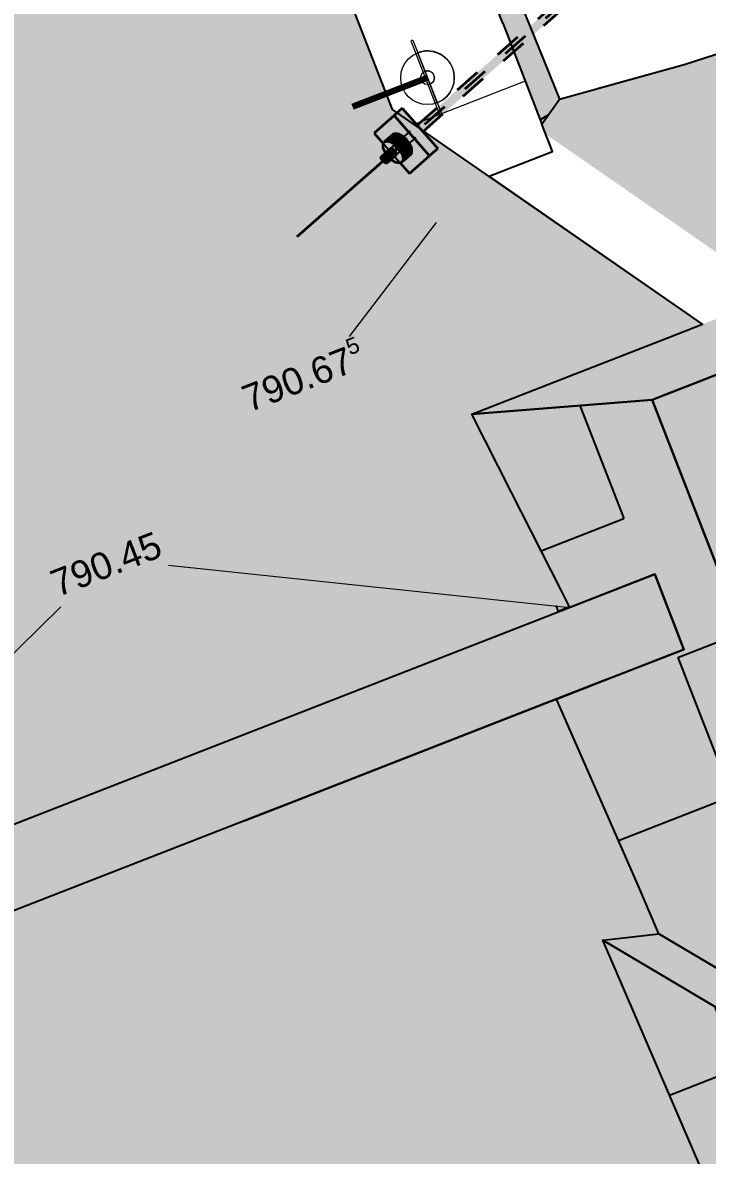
# Model space of a CAD drawing. Header units: metres. Extents: x 2688466 to 2688595, y 1221626 to 1221756.
# Drawn here: x 2688539.07 to 2688541.623, y 1221691.663 to 1221695.882 of the extents above; entities that cross this region are included whole.
import ezdxf

# ---------------------------------------------------------------- set-up
doc = ezdxf.new("R2010")
doc.units = ezdxf.units.M
for name, pattern in [('AUSGEZOGEN', [0]), ('STRICHPUNKT2_S5', [0.24, 0.175, -0.065]), ('VERDECKT2_S2', [0.15, 0.1, -0.05])]:
    doc.linetypes.add(name, pattern=pattern)
doc.layers.add('_3700', color=7, linetype='Continuous')
doc.layers.add('_3705', color=7, linetype='Continuous')
for name, color, linetype, lineweight in [('Beton Ansicht', 7, 'AUSGEZOGEN', 35), ('Schnittbeschriftung', 7, 'AUSGEZOGEN', 50), ('Standard', 7, 'AUSGEZOGEN', 13)]:
    doc.layers.add(name, color=color, linetype=linetype, lineweight=lineweight)
doc.styles.add('ARIAL', font='arial.ttf')

# ---------------------------------------------------------------- blocks, each defined once
blk = doc.blocks.new('Bodenanker CH_38_$F1')
at = {"layer": '_3700', "color": 7, "linetype": 'AUSGEZOGEN', "lineweight": 13, "transparency": 33554687}
for p, q in [((-0.008, 0.15), (-0.008, -0.15)), ((-0.008, 0.15), (-0.008, -0.15)), ((0, 0.15), (-0.008, 0.15)), ((0, 0.15), (0, -0.15)), ((0, -0.1), (0, 0.1)), ((0, 0.1), (0, 0.1)), ((0, 0.1), (0, 0.1)), ((0, 0.0255), (0, 0.0255)), ((0, 0.0255), (0, 0.0255)), ((0, -0.0255), (0, -0.0255)), ((0, -0.0255), (0, -0.0255)), ((0, -0.1), (0, -0.1)), ((0, -0.1), (0, -0.1)), ((0, -0.15), (-0.008, -0.15))]:
    blk.add_line(p, q, dxfattribs=at)
at = {"layer": '_3700', "color": 7, "linetype": 'VERDECKT2_S2', "lineweight": 13, "transparency": 33554687}
for p, q in [((0, 0.0255), (0, 0.0255)), ((0, -0.0255), (0, -0.0255))]:
    blk.add_line(p, q, dxfattribs=at)
at = {"layer": '_3700', "color": 7, "linetype": 'AUSGEZOGEN', "lineweight": 13, "transparency": 33554687}
for radius in [0.1, 0.1, 0.0255]:
    blk.add_circle((0, 0), radius, dxfattribs=at)
blk.add_arc((0, 0), 0.1, 270, 90, dxfattribs=at)
blk.add_arc((0, 0), 0.1, 270, 90, dxfattribs=at)
at = {"layer": '_3700', "color": 7, "linetype": 'VERDECKT2_S2', "lineweight": 13, "transparency": 33554687}
blk.add_arc((0, 0), 0.0255, 270, 90, dxfattribs=at)
at = {"layer": '_3705', "color": 7, "linetype": 'STRICHPUNKT2_S5', "lineweight": 20, "transparency": 33554687}
blk.add_line((-0.008, 0), (0, 0), dxfattribs=at)
at = {"layer": 'Standard', "color": 52, "linetype": 'AUSGEZOGEN', "lineweight": 100, "transparency": 33554687}
blk.add_line((0, 0), (-0.3, 0), dxfattribs=at)

msp = doc.modelspace()

# ---------------------------------------------------------------- hatches: boundary and pattern name
at = {"layer": 'Beton Ansicht', "linetype": 'AUSGEZOGEN', "lineweight": 35, "transparency": 33554687}
for points in [[(2688541.5202, 1221696.3578), (2688541.5171, 1221696.3567), (2688540.5409, 1221695.4997), (2688540.5417, 1221695.4988)], [(2688541.5245, 1221696.3569), (2688541.5202, 1221696.3578), (2688540.5417, 1221695.4988), (2688540.544, 1221695.4962)], [(2688541.5292, 1221696.3542), (2688541.5245, 1221696.3569), (2688540.544, 1221695.4962), (2688540.5474, 1221695.4923)], [(2688541.5337, 1221696.35), (2688541.5292, 1221696.3542), (2688540.5474, 1221695.4923), (2688540.5515, 1221695.4877)], [(2688541.5373, 1221696.345), (2688541.5337, 1221696.35), (2688540.5515, 1221695.4877), (2688540.5555, 1221695.4831)], [(2688541.5394, 1221696.3399), (2688541.5373, 1221696.345), (2688540.5555, 1221695.4831), (2688540.5589, 1221695.4792)], [(2688541.5397, 1221696.3356), (2688541.5394, 1221696.3399), (2688540.5589, 1221695.4792), (2688540.5612, 1221695.4766)], [(2688541.5383, 1221696.3327), (2688541.5397, 1221696.3356), (2688540.5612, 1221695.4766), (2688540.562, 1221695.4757)], [(2688540.4082, 1221695.3832), (2688540.4113, 1221695.3843), (2688540.4438, 1221695.4129), (2688540.4407, 1221695.4118)], [(2688540.4113, 1221695.3843), (2688540.4155, 1221695.3834), (2688540.4481, 1221695.412), (2688540.4438, 1221695.4129)], [(2688540.4155, 1221695.3834), (2688540.4203, 1221695.3807), (2688540.4528, 1221695.4092), (2688540.4481, 1221695.412)], [(2688540.4203, 1221695.3807), (2688540.4248, 1221695.3765), (2688540.4573, 1221695.405), (2688540.4528, 1221695.4092)], [(2688540.4248, 1221695.3765), (2688540.4283, 1221695.3715), (2688540.4609, 1221695.4), (2688540.4573, 1221695.405)], [(2688540.4283, 1221695.3715), (2688540.4305, 1221695.3664), (2688540.463, 1221695.395), (2688540.4609, 1221695.4)], [(2688540.4308, 1221695.3621), (2688540.4293, 1221695.3592), (2688540.4618, 1221695.3877), (2688540.4633, 1221695.3907)], [(2688540.4305, 1221695.3664), (2688540.4308, 1221695.3621), (2688540.4633, 1221695.3907), (2688540.463, 1221695.395)]]:
    msp.add_hatch(color=5, dxfattribs=at).paths.add_polyline_path(points)
at = {"layer": 'Beton Ansicht', "linetype": 'AUSGEZOGEN', "lineweight": 13, "true_color": 0xd2befc, "transparency": 33554687}
for points in [[(2688540.4554, 1221695.5365), (2688540.3803, 1221695.4705), (2688540.415, 1221695.4309), (2688540.4183, 1221695.4373), (2688540.4508, 1221695.4659), (2688540.4605, 1221695.4693), (2688540.4738, 1221695.4666), (2688540.4886, 1221695.4579), (2688540.5026, 1221695.4448), (2688540.5138, 1221695.4292), (2688540.5204, 1221695.4134), (2688540.5215, 1221695.3999), (2688540.5168, 1221695.3907), (2688540.4843, 1221695.3622), (2688540.4775, 1221695.3598), (2688540.5122, 1221695.3202), (2688540.5874, 1221695.3862)], [(2688540.4684, 1221695.5479), (2688540.4554, 1221695.5365), (2688540.5874, 1221695.3862), (2688540.6004, 1221695.3976)], [(2688540.6004, 1221695.3976), (2688540.6174, 1221695.4125), (2688540.4855, 1221695.5628), (2688540.4684, 1221695.5479)]]:
    msp.add_hatch(color=254, dxfattribs=at).paths.add_polyline_path(points)
at = {"layer": 'Beton Ansicht', "linetype": 'AUSGEZOGEN', "lineweight": 13, "transparency": 33554687}
for points in [[(2688540.4466, 1221695.3701), (2688540.4613, 1221695.3615), (2688540.4746, 1221695.3587), (2688540.4843, 1221695.3622), (2688540.489, 1221695.3714), (2688540.4879, 1221695.3848), (2688540.4813, 1221695.4006), (2688540.4701, 1221695.4162), (2688540.456, 1221695.4294), (2688540.4412, 1221695.438), (2688540.428, 1221695.4408), (2688540.4183, 1221695.4373), (2688540.4136, 1221695.4282), (2688540.4147, 1221695.4147), (2688540.4213, 1221695.3989), (2688540.4231, 1221695.3963), (2688540.4407, 1221695.4118), (2688540.4438, 1221695.4129), (2688540.4481, 1221695.412), (2688540.4528, 1221695.4092), (2688540.4573, 1221695.405), (2688540.4609, 1221695.4), (2688540.463, 1221695.395), (2688540.4633, 1221695.3907), (2688540.4618, 1221695.3877), (2688540.4443, 1221695.3723)], [(2688540.4183, 1221695.4373), (2688540.428, 1221695.4408), (2688540.4605, 1221695.4693), (2688540.4508, 1221695.4659)], [(2688540.428, 1221695.4408), (2688540.4412, 1221695.438), (2688540.4738, 1221695.4666), (2688540.4605, 1221695.4693)], [(2688540.4412, 1221695.438), (2688540.456, 1221695.4294), (2688540.4886, 1221695.4579), (2688540.4738, 1221695.4666)], [(2688540.456, 1221695.4294), (2688540.4701, 1221695.4162), (2688540.5026, 1221695.4448), (2688540.4886, 1221695.4579)], [(2688540.4701, 1221695.4162), (2688540.4813, 1221695.4006), (2688540.5138, 1221695.4292), (2688540.5026, 1221695.4448)], [(2688540.4813, 1221695.4006), (2688540.4879, 1221695.3848), (2688540.5204, 1221695.4134), (2688540.5138, 1221695.4292)], [(2688540.489, 1221695.3714), (2688540.4843, 1221695.3622), (2688540.5168, 1221695.3907), (2688540.5215, 1221695.3999)], [(2688540.4879, 1221695.3848), (2688540.489, 1221695.3714), (2688540.5215, 1221695.3999), (2688540.5204, 1221695.4134)], [(2688540.422, 1221695.359), (2688540.4262, 1221695.3581), (2688540.4293, 1221695.3592), (2688540.4308, 1221695.3621), (2688540.4305, 1221695.3664), (2688540.4283, 1221695.3715), (2688540.4248, 1221695.3765), (2688540.4203, 1221695.3807), (2688540.4155, 1221695.3834), (2688540.4113, 1221695.3843), (2688540.4082, 1221695.3832), (2688540.4067, 1221695.3803), (2688540.407, 1221695.376), (2688540.4092, 1221695.3709), (2688540.4127, 1221695.3659), (2688540.4172, 1221695.3617)]]:
    msp.add_hatch(color=5, dxfattribs=at).paths.add_polyline_path(points)
at = {"layer": 'Standard', "linetype": 'AUSGEZOGEN', "lineweight": 25, "transparency": 33554687}
h = msp.add_hatch(dxfattribs=at)
h.set_pattern_fill('MUSTER', scale=0.6225, angle=119.9, style=0, pattern_type=2)
h.set_pattern_definition([(119.9, (2688526.3441, 1221731.6137), (-0.849952, 0.229335), [0.6225, -0.6225]), (209.9, (2688526.3441, 1221731.6137), (-0.229335, -0.849952), [0.6225, -0.6225])])
h.paths.add_polyline_path([(2688539.5783, 1221699.1699), (2688539.5784, 1221699.1699), (2688541.006, 1221695.5042), (2688541.072, 1221695.5963), (2688540.9028, 1221696.0143), (2688540.5438, 1221697.075), (2688540.0866, 1221698.3621), (2688539.6629, 1221699.4101)], flags=0)
at = {"layer": 'Standard', "linetype": 'AUSGEZOGEN', "lineweight": 13, "transparency": 33554559}
h = msp.add_hatch(color=7, dxfattribs=at)
h.set_gradient(color1=(240, 240, 180), color2=(240, 240, 180), one_color=1)
h.paths.add_polyline_path([(2688540.8596, 1221695.8802), (2688540.8599, 1221695.8805), (2688540.9947, 1221695.7871), (2688540.9028, 1221696.0143), (2688540.5438, 1221697.075), (2688540.0866, 1221698.3621), (2688539.663, 1221699.4101), (2688539.5784, 1221699.1699)], flags=0)
h = msp.add_hatch(color=7, dxfattribs=at)
h.set_gradient(color1=(227, 227, 227), color2=(227, 227, 227), one_color=1)
h.paths.add_polyline_path([(2688539.0211, 1221698.9731), (2688533.4222, 1221696.7926), (2688533.815, 1221695.7838), (2688533.9966, 1221695.8545), (2688534.0096, 1221695.8595), (2688534.0717, 1221695.7002), (2688533.877, 1221695.6247), (2688534.7205, 1221693.4585), (2688540.4045, 1221695.6721), (2688539.1124, 1221698.9885), (2688539.0279, 1221698.9556)], flags=0)
h = msp.add_hatch(color=7, dxfattribs=at)
h.set_gradient(color1=(140, 255, 140), color2=(140, 255, 140), one_color=1)
h.paths.add_polyline_path([(2688541.5361, 1221695.7264), (2688541.2125, 1221695.6363), (2688541.072, 1221695.5963), (2688541.006, 1221695.5042), (2688541.0209, 1221695.4658), (2688541.8856, 1221694.8678), (2688541.6047, 1221694.7584), (2688541.4486, 1221694.6976), (2688541.1304, 1221694.5737), (2688540.7443, 1221694.4233), (2688541.4167, 1221694.4772), (2688543.6531, 1221695.3481), (2688543.9823, 1221695.6051), (2688543.6439, 1221696.4739), (2688542.4109, 1221696.0095)], flags=0)
at = {"layer": 'Standard', "linetype": 'AUSGEZOGEN', "lineweight": 25, "transparency": 33554687}
h = msp.add_hatch(dxfattribs=at)
h.set_pattern_fill('MUSTER', scale=0.8775, angle=201.28, style=0, pattern_type=2)
h.set_pattern_definition([(201.28, (2688527.0456, 1221728.8827), (-0.499203, -1.136138), [0.8775, -0.8775]), (291.28, (2688527.0456, 1221728.8827), (1.136138, -0.499203), [0.8775, -0.8775])])
h.paths.add_polyline_path([(2688541.4486, 1221694.6976), (2688541.1304, 1221694.5737), (2688540.7443, 1221694.4233), (2688541.4167, 1221694.4772), (2688543.6531, 1221695.3481), (2688543.9823, 1221695.6051), (2688543.6439, 1221696.4739), (2688542.4109, 1221696.0095), (2688541.5361, 1221695.7264), (2688541.072, 1221695.5963), (2688541.006, 1221695.5042), (2688541.0209, 1221695.4658), (2688541.8856, 1221694.8678), (2688541.6047, 1221694.7584)], flags=0)
at = {"layer": 'Standard', "linetype": 'AUSGEZOGEN', "lineweight": 13, "transparency": 33554559}
h = msp.add_hatch(color=7, dxfattribs=at)
h.set_gradient(color1=(240, 240, 180), color2=(240, 240, 180), one_color=1)
h.paths.add_polyline_path([(2688541.006, 1221695.5042), (2688541.072, 1221695.5963), (2688540.9947, 1221695.7871), (2688540.8599, 1221695.8805)], flags=0)
h = msp.add_hatch(color=7, dxfattribs=at)
h.set_gradient(color1=(227, 227, 227), color2=(227, 227, 227), one_color=1)
h.paths.add_polyline_path([(2688534.7205, 1221693.4585), (2688535.3005, 1221691.9691), (2688537.8465, 1221692.9606), (2688537.957, 1221692.4753), (2688541.1101, 1221693.7037), (2688540.7443, 1221694.4233), (2688540.8711, 1221694.4727), (2688540.4486, 1221695.5589), (2688540.4045, 1221695.6721)], flags=0)
h = msp.add_hatch(color=7, dxfattribs=at)
h.set_gradient(color1=(227, 227, 227), color2=(227, 227, 227), one_color=1)
h.paths.add_polyline_path([(2688540.4479, 1221695.5594), (2688540.8711, 1221694.4727), (2688541.1304, 1221694.5737), (2688541.4486, 1221694.6976), (2688541.6047, 1221694.7584)], flags=0)
h = msp.add_hatch(color=7, dxfattribs=at)
h.set_gradient(color1=(199, 199, 199), color2=(199, 199, 199), one_color=1)
h.paths.add_polyline_path([(2688541.6562, 1221693.8622), (2688543.8926, 1221694.7331), (2688543.6531, 1221695.3481), (2688541.4167, 1221694.4772)], flags=0)
h = msp.add_hatch(color=7, dxfattribs=at)
h.set_gradient(color1=(240, 240, 180), color2=(240, 240, 180), one_color=1)
h.paths.add_polyline_path([(2688540.8927, 1221694.1315), (2688541.1101, 1221693.7037), (2688541.4266, 1221693.8271), (2688541.5355, 1221693.5475), (2688541.2467, 1221693.435), (2688541.2467, 1221693.435), (2688541.0603, 1221693.3623), (2688541.3618, 1221692.6745), (2688541.4421, 1221692.4879), (2688542.4159, 1221691.9115), (2688541.4167, 1221694.4772), (2688540.7443, 1221694.4233)], flags=0)
at = {"layer": 'Standard', "linetype": 'AUSGEZOGEN', "lineweight": 25, "transparency": 33554687}
h = msp.add_hatch(dxfattribs=at)
h.set_pattern_fill('MUSTER', scale=0.555, angle=291.28, style=0, pattern_type=2)
h.set_pattern_definition([(291.28, (2688529.48117, 1221730.52353), (0.718583, -0.315735), [0.555, -0.555]), (21.28, (2688529.48117, 1221730.52353), (0.315735, 0.718583), [0.555, -0.555])])
h.paths.add_polyline_path([(2688541.0603, 1221693.3623), (2688541.3618, 1221692.6745), (2688541.4421, 1221692.4879), (2688542.4159, 1221691.9115), (2688541.4167, 1221694.4772), (2688540.7443, 1221694.4233), (2688540.8927, 1221694.1315), (2688541.0775, 1221693.7678), (2688541.1101, 1221693.7037), (2688541.4266, 1221693.8271), (2688541.5355, 1221693.5475), (2688541.2467, 1221693.435), (2688541.2467, 1221693.435)], flags=0)
at = {"layer": 'Standard', "linetype": 'AUSGEZOGEN', "lineweight": 13, "transparency": 33554559}
h = msp.add_hatch(color=7, dxfattribs=at)
h.set_gradient(color1=(160, 160, 160), color2=(160, 160, 160), one_color=1)
h.paths.add_polyline_path([(2688537.4821, 1221692.2903), (2688537.591, 1221692.0108), (2688541.5355, 1221693.5475), (2688541.4266, 1221693.8271)], flags=0)
at = {"layer": 'Standard', "linetype": 'AUSGEZOGEN', "lineweight": 25, "transparency": 33554687}
h = msp.add_hatch(dxfattribs=at)
h.set_pattern_fill('MUSTER', scale=0.0525, angle=201.29, style=0, pattern_type=2)
h.set_pattern_definition([(201.29, (2688527.98429, 1221731.01904), (-0.029854965, -0.06797927), [0.0525, -0.0525]), (291.29, (2688527.98429, 1221731.01904), (0.06797927, -0.029854965), [0.0525, -0.0525])])
h.paths.add_polyline_path([(2688541.1101, 1221693.7037), (2688541.0775, 1221693.7678), (2688541.0474, 1221693.6793)], flags=0)
at = {"layer": 'Standard', "linetype": 'AUSGEZOGEN', "lineweight": 13, "transparency": 33554559}
h = msp.add_hatch(color=7, dxfattribs=at)
h.set_gradient(color1=(199, 199, 199), color2=(199, 199, 199), one_color=1)
h.paths.add_polyline_path([(2688541.3618, 1221692.6745), (2688541.0603, 1221693.3623), (2688539.896, 1221692.9087), (2688539.8959, 1221692.9088), (2688538.3039, 1221692.2885), (2688538.5089, 1221691.6459), (2688538.5226, 1221691.6074), (2688538.5253, 1221691.6085), (2688538.7686, 1221690.9091), (2688538.836, 1221690.6758), (2688538.8907, 1221690.4397), (2688538.9327, 1221690.2014), (2688538.9619, 1221689.9616), (2688538.9782, 1221689.7211), (2688538.9818, 1221689.4805), (2688538.9727, 1221689.2405), (2688538.951, 1221689.0018), (2688538.9168, 1221688.765), (2688538.8703, 1221688.5309), (2688538.8621, 1221688.4988), (2688538.8243, 1221688.2969), (2688538.8122, 1221688.2469), (2688538.7739, 1221688.0632), (2688538.7131, 1221687.8312), (2688538.6404, 1221687.6018), (2688538.556, 1221687.3756), (2688538.5028, 1221687.2525), (2688538.461, 1221687.1527), (2688538.3896, 1221687.004), (2688538.4452, 1221687.0136), (2688538.4452, 1221687.0135), (2688541.5845, 1221687.5707), (2688544.5387, 1221688.1142), (2688544.1701, 1221689.0676), (2688542.8452, 1221688.8186), (2688542.7408, 1221689.0399), (2688542.3435, 1221689.8858), (2688541.2335, 1221692.4637), (2688541.4421, 1221692.4879)], flags=0)
at = {"layer": 'Standard', "linetype": 'AUSGEZOGEN', "lineweight": 25, "transparency": 33554687}
h = msp.add_hatch(dxfattribs=at)
h.set_pattern_fill('MUSTER', scale=0.7275, angle=187.47, style=0, pattern_type=2)
h.set_pattern_definition([(187.47, (2688526.7905, 1221729.5232), (-0.626746, -0.815906), [0.7275, -0.7275]), (277.47, (2688526.7905, 1221729.5232), (0.815906, -0.626746), [0.7275, -0.7275])])
h.paths.add_polyline_path([(2688542.4907, 1221691.7195), (2688548.3103, 1221692.4831), (2688548.6987, 1221693.1392), (2688545.1252, 1221692.6704), (2688544.8663, 1221692.233), (2688542.4159, 1221691.9115), (2688541.4421, 1221692.4879), (2688541.2335, 1221692.4637)], flags=0)
at = {"layer": 'Standard', "linetype": 'AUSGEZOGEN', "lineweight": 13, "transparency": 33554559}
h = msp.add_hatch(color=7, dxfattribs=at)
h.set_gradient(color1=(240, 240, 180), color2=(240, 240, 180), one_color=1)
h.paths.add_polyline_path([(2688544.8663, 1221692.233), (2688542.4159, 1221691.9115), (2688541.4421, 1221692.4879), (2688541.2335, 1221692.4637), (2688542.4907, 1221691.7195), (2688547.6977, 1221692.4027), (2688547.4735, 1221692.9785), (2688545.1252, 1221692.6704)], flags=0)
h = msp.add_hatch(color=7, dxfattribs=at)
h.set_gradient(color1=(240, 240, 180), color2=(240, 240, 180), one_color=1)
h.paths.add_polyline_path([(2688542.3435, 1221689.8858), (2688542.7408, 1221689.0399), (2688542.8452, 1221688.8186), (2688543.3128, 1221689.6086), (2688542.4907, 1221691.7195), (2688541.2335, 1221692.4637)], flags=0)
at = {"layer": 'Standard', "linetype": 'AUSGEZOGEN', "lineweight": 25, "transparency": 33554687}
h = msp.add_hatch(dxfattribs=at)
h.set_pattern_fill('MUSTER', scale=0.7275, angle=291.28, style=0, pattern_type=2)
h.set_pattern_definition([(291.28, (2688529.92785, 1221730.32726), (0.941926, -0.413869), [0.7275, -0.7275]), (21.28, (2688529.92785, 1221730.32726), (0.413869, 0.941926), [0.7275, -0.7275])])
h.paths.add_polyline_path([(2688543.3128, 1221689.6086), (2688542.4907, 1221691.7195), (2688541.2335, 1221692.4637), (2688542.3435, 1221689.8858), (2688542.7408, 1221689.0399), (2688542.8452, 1221688.8186)], flags=0)

# ---------------------------------------------------------------- linework, layer by layer
at = {"layer": 'Beton Ansicht', "linetype": 'VERDECKT2_S2', "lineweight": 35, "transparency": 33554687}
for p, q in [((2688540.4187, 1221695.3712), (2688545.7806, 1221700.0782)), ((2688540.5409, 1221695.4997), (2688541.5171, 1221696.3567)), ((2688540.562, 1221695.4757), (2688541.5383, 1221696.3327))]:
    msp.add_line(p, q, dxfattribs=at)
at = {"layer": 'Beton Ansicht', "linetype": 'AUSGEZOGEN', "lineweight": 35, "transparency": 33554687}
for p, q in [((2688540.4554, 1221695.5365), (2688540.3803, 1221695.4705)), ((2688540.4684, 1221695.5479), (2688540.4554, 1221695.5365)), ((2688540.5874, 1221695.3862), (2688540.4554, 1221695.5365)), ((2688540.4855, 1221695.5628), (2688540.4684, 1221695.5479)), ((2688540.4855, 1221695.5628), (2688540.6174, 1221695.4125)), ((2688540.3803, 1221695.4705), (2688540.415, 1221695.4309)), ((2688540.4508, 1221695.4659), (2688540.4183, 1221695.4373)), ((2688540.4183, 1221695.4373), (2688540.428, 1221695.4408)), ((2688540.428, 1221695.4408), (2688540.4412, 1221695.438)), ((2688540.4605, 1221695.4693), (2688540.4508, 1221695.4659)), ((2688540.4738, 1221695.4666), (2688540.4605, 1221695.4693)), ((2688540.4886, 1221695.4579), (2688540.4738, 1221695.4666)), ((2688540.5026, 1221695.4448), (2688540.4886, 1221695.4579)), ((2688540.5138, 1221695.4292), (2688540.5026, 1221695.4448)), ((2688540.4082, 1221695.3832), (2688540.4407, 1221695.4118)), ((2688540.4136, 1221695.4282), (2688540.4183, 1221695.4373)), ((2688540.4147, 1221695.4147), (2688540.4136, 1221695.4282)), ((2688540.4213, 1221695.3989), (2688540.4147, 1221695.4147)), ((2688540.4231, 1221695.3963), (2688540.4213, 1221695.3989)), ((2688540.4438, 1221695.4129), (2688540.4407, 1221695.4118)), ((2688540.4412, 1221695.438), (2688540.456, 1221695.4294)), ((2688540.4481, 1221695.412), (2688540.4438, 1221695.4129)), ((2688540.4528, 1221695.4092), (2688540.4481, 1221695.412)), ((2688540.4573, 1221695.405), (2688540.4528, 1221695.4092)), ((2688540.456, 1221695.4294), (2688540.4701, 1221695.4162)), ((2688540.4609, 1221695.4), (2688540.4573, 1221695.405)), ((2688540.463, 1221695.395), (2688540.4609, 1221695.4)), ((2688540.4701, 1221695.4162), (2688540.4813, 1221695.4006)), ((2688540.4813, 1221695.4006), (2688540.4879, 1221695.3848)), ((2688540.5204, 1221695.4134), (2688540.5138, 1221695.4292)), ((2688540.5168, 1221695.3907), (2688540.5215, 1221695.3999)), ((2688540.5215, 1221695.3999), (2688540.5204, 1221695.4134)), ((2688540.6004, 1221695.3976), (2688540.6174, 1221695.4125)), ((2688540.0933, 1221695.0855), (2688540.4187, 1221695.3712)), ((2688540.0933, 1221695.0855), (2688540.4127, 1221695.3659)), ((2688540.4067, 1221695.3803), (2688540.4082, 1221695.3832)), ((2688540.407, 1221695.376), (2688540.4067, 1221695.3803)), ((2688540.4092, 1221695.3709), (2688540.407, 1221695.376)), ((2688540.4082, 1221695.3832), (2688540.4113, 1221695.3843)), ((2688540.4127, 1221695.3659), (2688540.4092, 1221695.3709)), ((2688540.4113, 1221695.3843), (2688540.4155, 1221695.3834)), ((2688540.4172, 1221695.3617), (2688540.4127, 1221695.3659)), ((2688540.4155, 1221695.3834), (2688540.4203, 1221695.3807)), ((2688540.422, 1221695.359), (2688540.4172, 1221695.3617)), ((2688540.4203, 1221695.3807), (2688540.4248, 1221695.3765)), ((2688540.4262, 1221695.3581), (2688540.422, 1221695.359)), ((2688540.4248, 1221695.3765), (2688540.4283, 1221695.3715)), ((2688540.4293, 1221695.3592), (2688540.4262, 1221695.3581)), ((2688540.4283, 1221695.3715), (2688540.4305, 1221695.3664)), ((2688540.4293, 1221695.3592), (2688540.4618, 1221695.3877)), ((2688540.4308, 1221695.3621), (2688540.4293, 1221695.3592)), ((2688540.4305, 1221695.3664), (2688540.4308, 1221695.3621)), ((2688540.4466, 1221695.3701), (2688540.4443, 1221695.3723)), ((2688540.4613, 1221695.3615), (2688540.4466, 1221695.3701)), ((2688540.4746, 1221695.3587), (2688540.4613, 1221695.3615)), ((2688540.4618, 1221695.3877), (2688540.4633, 1221695.3907)), ((2688540.4633, 1221695.3907), (2688540.463, 1221695.395)), ((2688540.4843, 1221695.3622), (2688540.4746, 1221695.3587)), ((2688540.4775, 1221695.3598), (2688540.5122, 1221695.3202)), ((2688540.5168, 1221695.3907), (2688540.4843, 1221695.3622)), ((2688540.489, 1221695.3714), (2688540.4843, 1221695.3622)), ((2688540.4879, 1221695.3848), (2688540.489, 1221695.3714)), ((2688540.5122, 1221695.3202), (2688540.5874, 1221695.3862)), ((2688540.6004, 1221695.3976), (2688540.5874, 1221695.3862))]:
    msp.add_line(p, q, dxfattribs=at)
at = {"layer": 'Beton Ansicht', "linetype": 'VERDECKT2_S2', "lineweight": 25, "transparency": 33554687}
for p, q in [((2688540.4407, 1221695.4118), (2688540.5409, 1221695.4997)), ((2688540.4508, 1221695.4659), (2688540.4462, 1221695.4567)), ((2688540.4462, 1221695.4567), (2688540.4472, 1221695.4432)), ((2688540.4472, 1221695.4432), (2688540.4538, 1221695.4275)), ((2688540.4618, 1221695.3877), (2688540.562, 1221695.4757)), ((2688540.4718, 1221695.4374), (2688540.4733, 1221695.4403)), ((2688540.4733, 1221695.4403), (2688540.4718, 1221695.4374)), ((2688540.4733, 1221695.4403), (2688540.4764, 1221695.4415)), ((2688540.4764, 1221695.4415), (2688540.4733, 1221695.4403)), ((2688540.4764, 1221695.4415), (2688540.4806, 1221695.4406)), ((2688540.4806, 1221695.4406), (2688540.4764, 1221695.4415)), ((2688540.4806, 1221695.4406), (2688540.4853, 1221695.4378)), ((2688540.4853, 1221695.4378), (2688540.4806, 1221695.4406)), ((2688540.4863, 1221695.4518), (2688540.4848, 1221695.4488)), ((2688540.4848, 1221695.4488), (2688540.4863, 1221695.4518)), ((2688540.4848, 1221695.4488), (2688540.4851, 1221695.4445)), ((2688540.4851, 1221695.4445), (2688540.4848, 1221695.4488)), ((2688540.4851, 1221695.4445), (2688540.4873, 1221695.4395)), ((2688540.4873, 1221695.4395), (2688540.4851, 1221695.4445)), ((2688540.4894, 1221695.4529), (2688540.4863, 1221695.4518)), ((2688540.4863, 1221695.4518), (2688540.4894, 1221695.4529)), ((2688540.4936, 1221695.452), (2688540.4894, 1221695.4529)), ((2688540.4894, 1221695.4529), (2688540.4936, 1221695.452)), ((2688540.4984, 1221695.4492), (2688540.4936, 1221695.452)), ((2688540.4936, 1221695.452), (2688540.4984, 1221695.4492)), ((2688540.5029, 1221695.445), (2688540.4984, 1221695.4492)), ((2688540.4984, 1221695.4492), (2688540.5029, 1221695.445)), ((2688540.5064, 1221695.44), (2688540.5029, 1221695.445)), ((2688540.5029, 1221695.445), (2688540.5064, 1221695.44)), ((2688540.415, 1221695.4309), (2688540.4775, 1221695.3598)), ((2688540.4407, 1221695.4118), (2688540.4392, 1221695.4088)), ((2688540.4392, 1221695.4088), (2688540.4396, 1221695.4045)), ((2688540.4396, 1221695.4045), (2688540.4417, 1221695.3995)), ((2688540.4417, 1221695.3995), (2688540.4453, 1221695.3945)), ((2688540.4538, 1221695.4275), (2688540.465, 1221695.4118)), ((2688540.465, 1221695.4118), (2688540.4791, 1221695.3987)), ((2688540.4721, 1221695.4331), (2688540.4718, 1221695.4374)), ((2688540.4718, 1221695.4374), (2688540.4721, 1221695.4331)), ((2688540.4742, 1221695.428), (2688540.4721, 1221695.4331)), ((2688540.4721, 1221695.4331), (2688540.4742, 1221695.428)), ((2688540.4778, 1221695.423), (2688540.4742, 1221695.428)), ((2688540.4742, 1221695.428), (2688540.4778, 1221695.423)), ((2688540.4823, 1221695.4188), (2688540.4778, 1221695.423)), ((2688540.4778, 1221695.423), (2688540.4823, 1221695.4188)), ((2688540.4791, 1221695.3987), (2688540.4939, 1221695.3901)), ((2688540.487, 1221695.4161), (2688540.4823, 1221695.4188)), ((2688540.4823, 1221695.4188), (2688540.487, 1221695.4161)), ((2688540.4853, 1221695.4378), (2688540.4898, 1221695.4336)), ((2688540.4898, 1221695.4336), (2688540.4853, 1221695.4378)), ((2688540.4913, 1221695.4152), (2688540.487, 1221695.4161)), ((2688540.487, 1221695.4161), (2688540.4913, 1221695.4152)), ((2688540.4873, 1221695.4395), (2688540.4908, 1221695.4345)), ((2688540.4908, 1221695.4345), (2688540.4873, 1221695.4395)), ((2688540.4898, 1221695.4336), (2688540.4934, 1221695.4286)), ((2688540.4934, 1221695.4286), (2688540.4898, 1221695.4336)), ((2688540.4908, 1221695.4345), (2688540.4953, 1221695.4303)), ((2688540.4953, 1221695.4303), (2688540.4908, 1221695.4345)), ((2688540.4944, 1221695.4163), (2688540.4913, 1221695.4152)), ((2688540.4913, 1221695.4152), (2688540.4944, 1221695.4163)), ((2688540.4934, 1221695.4286), (2688540.4955, 1221695.4236)), ((2688540.4955, 1221695.4236), (2688540.4934, 1221695.4286)), ((2688540.4959, 1221695.4192), (2688540.4944, 1221695.4163)), ((2688540.4944, 1221695.4163), (2688540.4959, 1221695.4192)), ((2688540.4953, 1221695.4303), (2688540.5001, 1221695.4275)), ((2688540.5001, 1221695.4275), (2688540.4953, 1221695.4303)), ((2688540.4955, 1221695.4236), (2688540.4959, 1221695.4192)), ((2688540.4959, 1221695.4192), (2688540.4955, 1221695.4236)), ((2688540.5001, 1221695.4275), (2688540.5043, 1221695.4266)), ((2688540.5043, 1221695.4266), (2688540.5001, 1221695.4275)), ((2688540.5043, 1221695.4266), (2688540.5074, 1221695.4277)), ((2688540.5074, 1221695.4277), (2688540.5043, 1221695.4266)), ((2688540.5086, 1221695.435), (2688540.5064, 1221695.44)), ((2688540.5064, 1221695.44), (2688540.5086, 1221695.435)), ((2688540.5074, 1221695.4277), (2688540.5089, 1221695.4307)), ((2688540.5089, 1221695.4307), (2688540.5074, 1221695.4277)), ((2688540.5089, 1221695.4307), (2688540.5086, 1221695.435)), ((2688540.5086, 1221695.435), (2688540.5089, 1221695.4307)), ((2688540.4325, 1221695.3833), (2688540.4231, 1221695.3963)), ((2688540.4443, 1221695.3723), (2688540.4325, 1221695.3833)), ((2688540.4453, 1221695.3945), (2688540.4498, 1221695.3903)), ((2688540.4498, 1221695.3903), (2688540.4545, 1221695.3875)), ((2688540.4545, 1221695.3875), (2688540.4587, 1221695.3866)), ((2688540.4587, 1221695.3866), (2688540.4618, 1221695.3877)), ((2688540.4939, 1221695.3901), (2688540.5071, 1221695.3873)), ((2688540.5071, 1221695.3873), (2688540.5168, 1221695.3907))]:
    msp.add_line(p, q, dxfattribs=at)
at = {"layer": 'Schnittbeschriftung', "color": 7, "linetype": 'AUSGEZOGEN', "lineweight": 25, "transparency": 33554687}
for p, q in [((2688540.8599, 1221695.8805), (2688539.5784, 1221699.1699)), ((2688540.8599, 1221695.8805), (2688541.006, 1221695.5042)), ((2688540.9947, 1221695.7871), (2688541.072, 1221695.5963))]:
    msp.add_line(p, q, dxfattribs=at)
at = {"layer": 'Schnittbeschriftung', "color": 1, "lineweight": 13, "transparency": 33554687}
for p, q in [((2688540.2883, 1221694.7131), (2688540.6127, 1221695.1368)), ((2688539.6135, 1221693.8614), (2688541.1101, 1221693.7037)), ((2688539.2128, 1221693.7054), (2688537.9569, 1221692.4753))]:
    msp.add_line(p, q, dxfattribs=at)
at = {"layer": 'Schnittbeschriftung', "color": 7, "linetype": 'AUSGEZOGEN', "lineweight": 13, "transparency": 33554687}
msp.add_lwpolyline([(2688539.1124, 1221698.9885), (2688539.0279, 1221698.9556), (2688537.9469, 1221701.732), (2688538.4128, 1221701.9134), (2688539.4939, 1221699.137), (2688539.5784, 1221699.1699), (2688540.9438, 1221695.6639), (2688540.5298, 1221695.5027), (2688540.4486, 1221695.5589), (2688539.1124, 1221698.9885)], close=True, dxfattribs=at)
at = {"layer": 'Schnittbeschriftung', "color": 7, "linetype": 'AUSGEZOGEN', "lineweight": 25, "transparency": 33554687}
for points in [[(2688539.5784, 1221699.1699), (2688539.663, 1221699.4101), (2688540.0866, 1221698.3621), (2688540.5438, 1221697.075), (2688540.9028, 1221696.0143), (2688540.9947, 1221695.7871)], [(2688540.652, 1221695.418), (2688540.4486, 1221695.5589), (2688539.1124, 1221698.9885)], [(2688541.2125, 1221695.6363), (2688541.5361, 1221695.7264), (2688542.4109, 1221696.0095), (2688543.6439, 1221696.4739), (2688543.9823, 1221695.6051), (2688543.6531, 1221695.3481), (2688541.4167, 1221694.4772)], [(2688541.4167, 1221694.4772), (2688540.7443, 1221694.4233), (2688541.1304, 1221694.5737), (2688541.4486, 1221694.6976), (2688541.6047, 1221694.7584), (2688540.652, 1221695.418)]]:
    msp.add_lwpolyline(points, dxfattribs=at)
for points in [[(2688541.4167, 1221694.4772), (2688540.7443, 1221694.4233), (2688541.1304, 1221694.5737), (2688541.4486, 1221694.6976), (2688541.6047, 1221694.7584), (2688540.8088, 1221695.3095), (2688541.0459, 1221695.4018), (2688541.006, 1221695.5042), (2688541.072, 1221695.5963), (2688541.5361, 1221695.7264), (2688542.4109, 1221696.0095), (2688543.6439, 1221696.4739), (2688543.9823, 1221695.6051), (2688543.6531, 1221695.3481), (2688541.4167, 1221694.4772)], [(2688544.8663, 1221692.233), (2688542.4159, 1221691.9115), (2688541.4167, 1221694.4772), (2688543.6531, 1221695.3481), (2688544.8663, 1221692.233)], [(2688541.0603, 1221693.3623), (2688541.2467, 1221693.435), (2688541.2467, 1221693.435), (2688541.5355, 1221693.5475), (2688541.4266, 1221693.8271), (2688541.1101, 1221693.7037), (2688541.0775, 1221693.7678), (2688540.8927, 1221694.1315), (2688540.7443, 1221694.4233), (2688541.4167, 1221694.4772), (2688542.4159, 1221691.9115), (2688541.4421, 1221692.4879), (2688541.3618, 1221692.6745), (2688541.0603, 1221693.3623)], [(2688541.4266, 1221693.8271), (2688541.5355, 1221693.5475), (2688537.591, 1221692.0108), (2688537.4822, 1221692.2903), (2688541.4266, 1221693.8271)], [(2688541.2467, 1221693.435), (2688540.9209, 1221693.308), (2688540.921, 1221693.3081), (2688541.2467, 1221693.435), (2688541.2467, 1221693.435)], [(2688540.0909, 1221692.9847), (2688540.9209, 1221693.3081), (2688540.9209, 1221693.308), (2688540.0908, 1221692.9846), (2688540.0909, 1221692.9847)], [(2688540.9209, 1221693.308), (2688540.9209, 1221693.3081), (2688540.921, 1221693.3081), (2688540.9209, 1221693.308)], [(2688542.4907, 1221691.7195), (2688541.2335, 1221692.4637), (2688541.4421, 1221692.4879), (2688542.4159, 1221691.9115), (2688544.8663, 1221692.233), (2688545.1252, 1221692.6704), (2688548.6987, 1221693.1392), (2688548.3103, 1221692.4831), (2688542.4907, 1221691.7195)], [(2688543.3128, 1221689.6086), (2688542.8452, 1221688.8186), (2688542.7408, 1221689.0399), (2688542.3435, 1221689.8858), (2688541.2335, 1221692.4637), (2688542.4907, 1221691.7195), (2688543.3128, 1221689.6086)]]:
    msp.add_lwpolyline(points, close=True, dxfattribs=at)
at = {"layer": 'Standard', "color": 7, "linetype": 'AUSGEZOGEN', "lineweight": 25, "transparency": 33554687}
for points in [[(2688539.896, 1221692.9088), (2688540.0908, 1221692.9847), (2688540.0908, 1221692.9846), (2688539.896, 1221692.9087), (2688539.896, 1221692.9088)], [(2688540.0908, 1221692.9846), (2688540.0908, 1221692.9847), (2688540.0909, 1221692.9847), (2688540.0908, 1221692.9846)], [(2688539.8959, 1221692.9088), (2688539.896, 1221692.9088), (2688539.896, 1221692.9087), (2688539.8959, 1221692.9088)]]:
    msp.add_lwpolyline(points, close=True, dxfattribs=at)

# ---------------------------------------------------------------- block references
at = {"layer": 'Beton Ansicht', "transparency": 33554687, "rotation": 21.27874073795148}
msp.add_blockref('Bodenanker CH_38_$F1', (2688540.5794, 1221695.6766), dxfattribs=at)

# ---------------------------------------------------------------- texts
at = {"layer": 'Schnittbeschriftung', "color": 1, "lineweight": 13, "transparency": 33554687, "char_height": 0.1, "attachment_point": 8, "style": 'ARIAL'}
for s, insert, width, rotation in [('\\A1;{\\fArial|i0|b0;\\H0.100000;\\W1.000000;\\C1;790.67\\fArial|i0|b0;\\H0.600000x;\\S5^ ;}\\P', (2688540.1352, 1221694.5139), 0.523777, 21.2775), ('\\W1.00;790.45', (2688539.3999, 1221693.8176), 0.480198, 21.28)]:
    msp.add_mtext(s, dxfattribs=dict(at, insert=insert, width=width, rotation=rotation))

doc.saveas('drawing.dxf')
